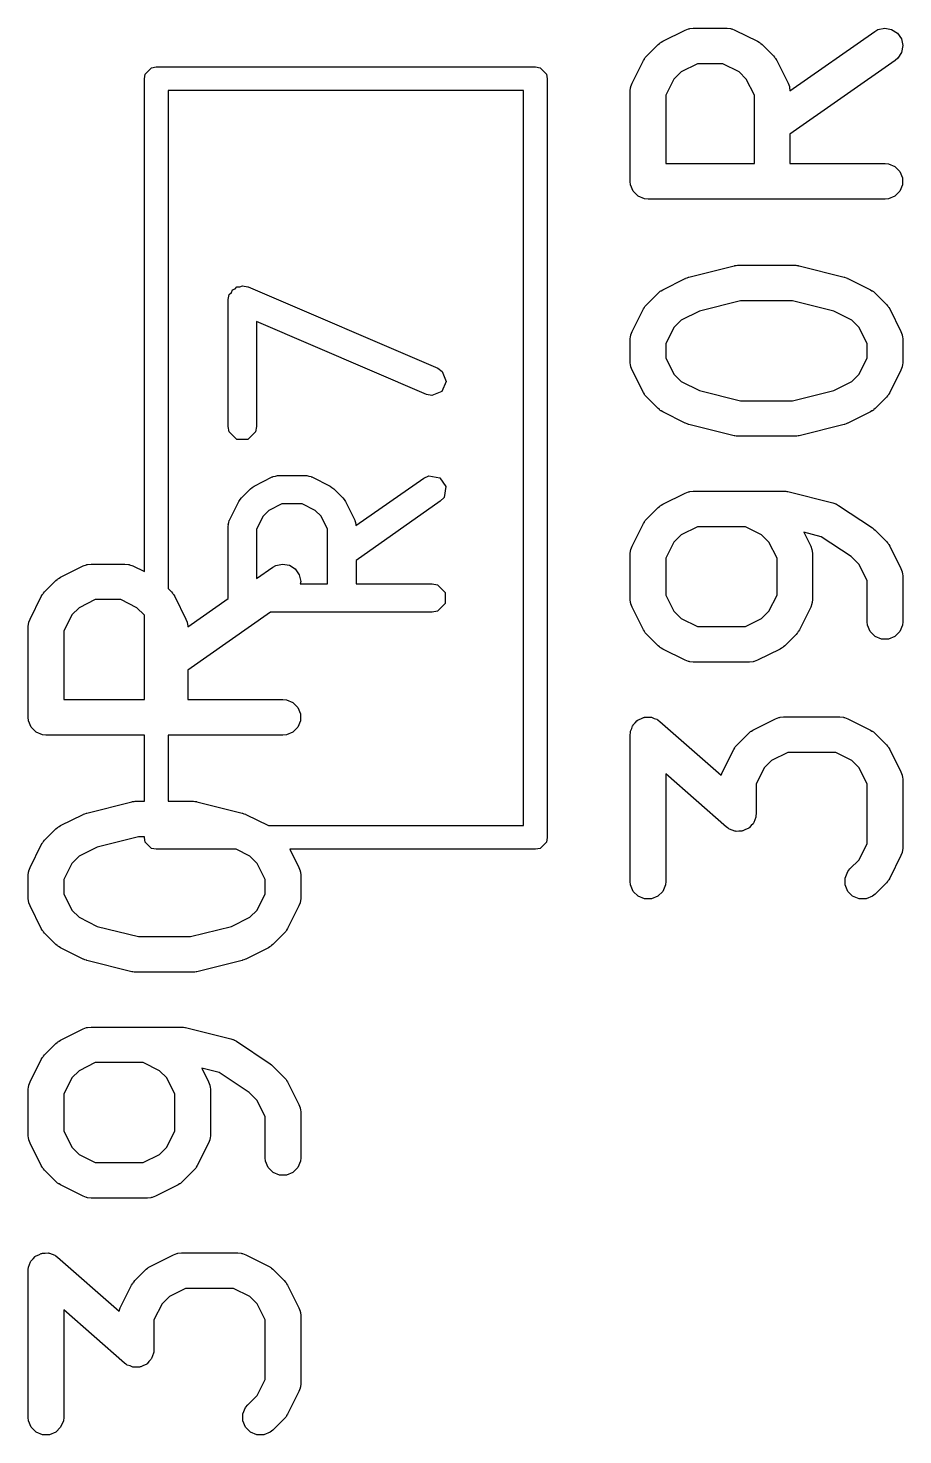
# Model space of a CAD drawing. Extents: x 4.54 to 6.67, y -4.68 to -3.32.
# Drawn here: x 5.3472 to 5.4925, y -3.7622 to -3.5286 of the extents above; entities that cross this region are included whole.
import ezdxf

# ---------------------------------------------------------------- set-up
doc = ezdxf.new("R2010")
doc.units = 0
doc.header["$MEASUREMENT"] = 0
doc.layers.add('BLACK', color=7, linetype='CONTINUOUS')

msp = doc.modelspace()

# ---------------------------------------------------------------- linework, layer by layer
at = {"layer": 'BLACK', "linetype": 'CONTINUOUS'}
for p, q in [((5.45262, -3.5308), (5.45637, -3.52893)), ((5.45637, -3.52893), (5.45691, -3.52872)), ((5.45691, -3.52872), (5.45701, -3.52872)), ((5.45701, -3.52872), (5.45711, -3.52867)), ((5.45711, -3.52867), (5.45769, -3.52862)), ((5.45769, -3.52862), (5.46331, -3.52862)), ((5.46331, -3.52862), (5.46389, -3.52867)), ((5.46389, -3.52867), (5.46399, -3.52872)), ((5.46399, -3.52872), (5.46409, -3.52872)), ((5.46409, -3.52872), (5.46463, -3.52893)), ((5.46463, -3.52893), (5.46838, -3.5308)), ((5.48787, -3.52915), (5.48837, -3.52887)), ((5.48837, -3.52887), (5.4895, -3.52862)), ((5.4895, -3.52862), (5.49063, -3.52882)), ((5.49063, -3.52882), (5.4916, -3.52944)), ((5.44998, -3.53323), (5.45185, -3.53136)), ((5.45185, -3.53136), (5.45208, -3.53117)), ((5.45208, -3.53117), (5.45213, -3.53111)), ((5.45213, -3.53111), (5.45222, -3.53106)), ((5.45222, -3.53106), (5.4523, -3.53099)), ((5.4523, -3.53099), (5.45237, -3.53096)), ((5.45237, -3.53096), (5.45262, -3.5308)), ((5.46838, -3.5308), (5.46863, -3.53096)), ((5.46863, -3.53096), (5.4687, -3.53099)), ((5.4687, -3.53099), (5.46878, -3.53106)), ((5.46878, -3.53106), (5.46887, -3.53111)), ((5.46887, -3.53111), (5.46892, -3.53117)), ((5.46892, -3.53117), (5.46915, -3.53136)), ((5.46915, -3.53136), (5.47103, -3.53323)), ((5.47376, -3.53903), (5.48787, -3.52915)), ((5.4916, -3.52944), (5.49226, -3.53038)), ((5.49226, -3.53038), (5.49251, -3.53151)), ((5.44958, -3.53375), (5.44961, -3.53368)), ((5.44961, -3.53368), (5.44968, -3.5336)), ((5.44968, -3.5336), (5.44973, -3.53351)), ((5.44973, -3.53351), (5.44979, -3.53346)), ((5.44979, -3.53346), (5.44998, -3.53323)), ((5.47103, -3.53323), (5.47121, -3.53346)), ((5.47121, -3.53346), (5.47127, -3.53351)), ((5.47127, -3.53351), (5.47133, -3.5336)), ((5.47133, -3.5336), (5.47139, -3.53368)), ((5.47139, -3.53368), (5.47142, -3.53375)), ((5.49169, -3.53361), (5.49125, -3.53399)), ((5.49231, -3.53264), (5.49169, -3.53361)), ((5.49251, -3.53151), (5.49231, -3.53264)), ((5.36669, -3.53625), (5.36775, -3.53519)), ((5.36775, -3.53519), (5.3685, -3.53504)), ((5.3685, -3.53504), (5.4315, -3.53504)), ((5.4315, -3.53504), (5.43225, -3.53519)), ((5.43225, -3.53519), (5.43331, -3.53625)), ((5.44755, -3.53775), (5.44942, -3.534)), ((5.44942, -3.534), (5.44958, -3.53375)), ((5.45569, -3.53587), (5.45449, -3.53707)), ((5.45839, -3.53452), (5.45569, -3.53587)), ((5.46262, -3.53452), (5.45839, -3.53452)), ((5.46531, -3.53587), (5.46262, -3.53452)), ((5.46651, -3.53707), (5.46531, -3.53587)), ((5.47142, -3.53375), (5.47158, -3.534)), ((5.47158, -3.534), (5.47345, -3.53775)), ((5.49125, -3.53399), (5.47376, -3.54623)), ((5.36654, -3.53701), (5.36669, -3.53625)), ((5.36654, -3.61886), (5.36654, -3.53701)), ((5.43331, -3.53625), (5.43346, -3.53701)), ((5.43346, -3.53701), (5.43346, -3.66299)), ((5.44729, -3.53849), (5.44733, -3.5384)), ((5.44733, -3.5384), (5.44734, -3.53829)), ((5.44734, -3.53829), (5.44755, -3.53775)), ((5.45449, -3.53707), (5.45314, -3.53977)), ((5.46786, -3.53977), (5.46651, -3.53707)), ((5.47345, -3.53775), (5.47366, -3.53829)), ((5.47366, -3.53829), (5.47367, -3.5384)), ((5.47367, -3.5384), (5.47371, -3.53849)), ((5.37047, -3.53898), (5.37047, -3.62166)), ((5.42953, -3.53898), (5.37047, -3.53898)), ((5.42953, -3.66102), (5.42953, -3.53898)), ((5.44724, -3.53907), (5.44729, -3.53849)), ((5.44724, -3.55407), (5.44724, -3.53907)), ((5.45314, -3.53977), (5.45314, -3.55112)), ((5.46786, -3.55112), (5.46786, -3.53977)), ((5.47371, -3.53849), (5.47376, -3.53903)), ((5.47376, -3.54623), (5.47376, -3.55112)), ((5.45314, -3.55112), (5.46786, -3.55112)), ((5.47376, -3.55112), (5.48956, -3.55112)), ((5.48956, -3.55112), (5.49014, -3.55117)), ((5.49014, -3.55117), (5.4912, -3.55161)), ((5.4912, -3.55161), (5.49201, -3.55243)), ((5.44729, -3.55464), (5.44724, -3.55407)), ((5.44773, -3.55571), (5.44729, -3.55464)), ((5.49201, -3.55243), (5.49246, -3.55349)), ((5.49246, -3.55464), (5.49201, -3.55571)), ((5.49246, -3.55349), (5.49246, -3.55464)), ((5.44855, -3.55652), (5.44773, -3.55571)), ((5.44961, -3.55696), (5.44855, -3.55652)), ((5.45019, -3.55702), (5.44961, -3.55696)), ((5.48956, -3.55702), (5.45019, -3.55702)), ((5.49014, -3.55696), (5.48956, -3.55702)), ((5.4912, -3.55652), (5.49014, -3.55696)), ((5.49201, -3.55571), (5.4912, -3.55652)), ((5.45697, -3.56995), (5.46447, -3.56808)), ((5.46447, -3.56808), (5.46457, -3.56806)), ((5.46457, -3.56806), (5.46461, -3.56805)), ((5.46461, -3.56805), (5.46483, -3.56802)), ((5.46483, -3.56802), (5.46504, -3.56799)), ((5.46504, -3.56799), (5.46509, -3.568)), ((5.46509, -3.568), (5.46519, -3.56799)), ((5.46519, -3.56799), (5.47456, -3.56799)), ((5.47456, -3.56799), (5.47466, -3.568)), ((5.47466, -3.568), (5.47471, -3.56799)), ((5.47471, -3.56799), (5.47492, -3.56802)), ((5.47492, -3.56802), (5.47514, -3.56805)), ((5.47514, -3.56805), (5.47518, -3.56806)), ((5.47518, -3.56806), (5.47528, -3.56808)), ((5.47528, -3.56808), (5.48278, -3.56995)), ((5.45262, -3.57205), (5.45637, -3.57017)), ((5.45637, -3.57017), (5.45641, -3.57016)), ((5.45641, -3.57016), (5.45643, -3.57015)), ((5.45643, -3.57015), (5.45667, -3.57006)), ((5.45667, -3.57006), (5.45691, -3.56997)), ((5.45691, -3.56997), (5.45693, -3.56997)), ((5.45693, -3.56997), (5.45697, -3.56995)), ((5.48278, -3.56995), (5.48282, -3.56997)), ((5.48282, -3.56997), (5.48284, -3.56997)), ((5.48284, -3.56997), (5.48308, -3.57006)), ((5.48308, -3.57006), (5.48332, -3.57015)), ((5.48332, -3.57015), (5.48334, -3.57016)), ((5.48334, -3.57016), (5.48338, -3.57017)), ((5.48338, -3.57017), (5.48713, -3.57205)), ((5.38048, -3.5737), (5.38065, -3.57285)), ((5.38065, -3.57285), (5.38099, -3.57251)), ((5.38099, -3.57251), (5.38118, -3.57206)), ((5.38118, -3.57206), (5.3816, -3.57189)), ((5.3816, -3.57189), (5.38192, -3.57157)), ((5.38192, -3.57157), (5.38241, -3.57157)), ((5.38241, -3.57157), (5.38286, -3.57139)), ((5.38286, -3.57139), (5.38371, -3.57157)), ((5.38371, -3.57157), (5.38373, -3.57157)), ((5.38373, -3.57157), (5.38374, -3.57158)), ((5.38374, -3.57158), (5.38376, -3.57158)), ((5.38376, -3.57158), (5.41526, -3.58508)), ((5.44998, -3.57448), (5.45185, -3.5726)), ((5.45185, -3.5726), (5.45208, -3.57242)), ((5.45208, -3.57242), (5.45213, -3.57236)), ((5.45213, -3.57236), (5.45222, -3.5723)), ((5.45222, -3.5723), (5.4523, -3.57224)), ((5.4523, -3.57224), (5.45237, -3.57221)), ((5.45237, -3.57221), (5.45262, -3.57205)), ((5.48713, -3.57205), (5.48738, -3.57221)), ((5.48738, -3.57221), (5.48745, -3.57224)), ((5.48745, -3.57224), (5.48753, -3.5723)), ((5.48753, -3.5723), (5.48762, -3.57236)), ((5.48762, -3.57236), (5.48767, -3.57242)), ((5.48767, -3.57242), (5.4879, -3.5726)), ((5.4879, -3.5726), (5.48977, -3.57448)), ((5.38047, -3.57372), (5.38048, -3.5737)), ((5.38047, -3.57373), (5.38047, -3.57372)), ((5.38047, -3.57375), (5.38047, -3.57373)), ((5.38047, -3.59475), (5.38047, -3.57375)), ((5.44755, -3.57899), (5.44942, -3.57524)), ((5.44942, -3.57524), (5.44958, -3.575)), ((5.44958, -3.575), (5.44961, -3.57492)), ((5.44961, -3.57492), (5.44968, -3.57484)), ((5.44968, -3.57484), (5.44973, -3.57476)), ((5.44973, -3.57476), (5.44979, -3.5747)), ((5.44979, -3.5747), (5.44998, -3.57448)), ((5.45872, -3.5756), (5.45569, -3.57712)), ((5.46555, -3.57389), (5.45872, -3.5756)), ((5.4742, -3.57389), (5.46555, -3.57389)), ((5.48103, -3.5756), (5.4742, -3.57389)), ((5.48406, -3.57712), (5.48103, -3.5756)), ((5.48977, -3.57448), (5.48996, -3.5747)), ((5.48996, -3.5747), (5.49002, -3.57476)), ((5.49002, -3.57476), (5.49007, -3.57484)), ((5.49007, -3.57484), (5.49014, -3.57492)), ((5.49014, -3.57492), (5.49017, -3.575)), ((5.49017, -3.575), (5.49033, -3.57524)), ((5.49033, -3.57524), (5.4922, -3.57899)), ((5.41339, -3.58942), (5.38519, -3.57734)), ((5.38519, -3.57734), (5.38519, -3.59475)), ((5.45569, -3.57712), (5.45449, -3.57831)), ((5.48526, -3.57831), (5.48406, -3.57712)), ((5.44724, -3.58031), (5.44729, -3.57974)), ((5.44724, -3.58406), (5.44724, -3.58031)), ((5.44729, -3.57974), (5.44733, -3.57964)), ((5.44733, -3.57964), (5.44734, -3.57954)), ((5.44734, -3.57954), (5.44755, -3.57899)), ((5.45449, -3.57831), (5.45314, -3.58101)), ((5.48661, -3.58101), (5.48526, -3.57831)), ((5.4922, -3.57899), (5.49241, -3.57954)), ((5.49241, -3.57954), (5.49242, -3.57964)), ((5.49242, -3.57964), (5.49246, -3.57974)), ((5.49246, -3.57974), (5.49251, -3.58031)), ((5.49251, -3.58031), (5.49251, -3.58406)), ((5.45314, -3.58101), (5.45314, -3.58337)), ((5.48661, -3.58337), (5.48661, -3.58101)), ((5.41526, -3.58508), (5.41602, -3.5856)), ((5.44729, -3.58464), (5.44724, -3.58406)), ((5.44733, -3.58474), (5.44729, -3.58464)), ((5.44734, -3.58484), (5.44733, -3.58474)), ((5.44755, -3.58538), (5.44734, -3.58484)), ((5.45314, -3.58337), (5.45449, -3.58606)), ((5.48526, -3.58606), (5.48661, -3.58337)), ((5.49241, -3.58484), (5.4922, -3.58538)), ((5.49242, -3.58474), (5.49241, -3.58484)), ((5.49246, -3.58464), (5.49242, -3.58474)), ((5.49251, -3.58406), (5.49246, -3.58464)), ((5.41669, -3.58728), (5.41597, -3.58894)), ((5.41602, -3.5856), (5.41669, -3.58728)), ((5.44942, -3.58913), (5.44755, -3.58538)), ((5.45449, -3.58606), (5.45569, -3.58726)), ((5.45569, -3.58726), (5.45872, -3.58878)), ((5.48103, -3.58878), (5.48406, -3.58726)), ((5.48406, -3.58726), (5.48526, -3.58606)), ((5.4922, -3.58538), (5.49033, -3.58913)), ((5.4143, -3.58961), (5.41339, -3.58942)), ((5.41597, -3.58894), (5.4143, -3.58961)), ((5.44958, -3.58938), (5.44942, -3.58913)), ((5.44961, -3.58945), (5.44958, -3.58938)), ((5.44968, -3.58954), (5.44961, -3.58945)), ((5.44973, -3.58962), (5.44968, -3.58954)), ((5.44979, -3.58968), (5.44973, -3.58962)), ((5.44998, -3.5899), (5.44979, -3.58968)), ((5.45872, -3.58878), (5.46555, -3.59049)), ((5.4742, -3.59049), (5.48103, -3.58878)), ((5.48996, -3.58968), (5.48977, -3.5899)), ((5.49002, -3.58962), (5.48996, -3.58968)), ((5.49007, -3.58954), (5.49002, -3.58962)), ((5.49014, -3.58945), (5.49007, -3.58954)), ((5.49017, -3.58938), (5.49014, -3.58945)), ((5.49033, -3.58913), (5.49017, -3.58938)), ((5.45185, -3.59178), (5.44998, -3.5899)), ((5.45208, -3.59196), (5.45185, -3.59178)), ((5.45213, -3.59202), (5.45208, -3.59196)), ((5.45222, -3.59208), (5.45213, -3.59202)), ((5.4523, -3.59214), (5.45222, -3.59208)), ((5.46555, -3.59049), (5.4742, -3.59049)), ((5.48753, -3.59208), (5.48745, -3.59214)), ((5.48762, -3.59202), (5.48753, -3.59208)), ((5.48767, -3.59196), (5.48762, -3.59202)), ((5.4879, -3.59178), (5.48767, -3.59196)), ((5.48977, -3.5899), (5.4879, -3.59178)), ((5.45237, -3.59217), (5.4523, -3.59214)), ((5.45262, -3.59233), (5.45237, -3.59217)), ((5.45637, -3.5942), (5.45262, -3.59233)), ((5.45641, -3.59422), (5.45637, -3.5942)), ((5.45643, -3.59423), (5.45641, -3.59422)), ((5.45667, -3.59432), (5.45643, -3.59423)), ((5.45691, -3.59441), (5.45667, -3.59432)), ((5.45693, -3.59441), (5.45691, -3.59441)), ((5.45697, -3.59443), (5.45693, -3.59441)), ((5.46447, -3.5963), (5.45697, -3.59443)), ((5.48278, -3.59443), (5.47528, -3.5963)), ((5.48282, -3.59441), (5.48278, -3.59443)), ((5.48284, -3.59441), (5.48282, -3.59441)), ((5.48308, -3.59432), (5.48284, -3.59441)), ((5.48332, -3.59423), (5.48308, -3.59432)), ((5.48334, -3.59422), (5.48332, -3.59423)), ((5.48338, -3.5942), (5.48334, -3.59422)), ((5.48713, -3.59233), (5.48338, -3.5942)), ((5.48738, -3.59217), (5.48713, -3.59233)), ((5.48745, -3.59214), (5.48738, -3.59217)), ((5.38065, -3.59565), (5.38047, -3.59475)), ((5.38192, -3.59693), (5.38065, -3.59565)), ((5.38501, -3.59565), (5.38373, -3.59693)), ((5.38519, -3.59475), (5.38501, -3.59565)), ((5.46457, -3.59632), (5.46447, -3.5963)), ((5.46461, -3.59633), (5.46457, -3.59632)), ((5.46483, -3.59636), (5.46461, -3.59633)), ((5.46504, -3.59639), (5.46483, -3.59636)), ((5.46509, -3.59638), (5.46504, -3.59639)), ((5.46519, -3.59639), (5.46509, -3.59638)), ((5.47456, -3.59639), (5.46519, -3.59639)), ((5.47466, -3.59638), (5.47456, -3.59639)), ((5.47471, -3.59639), (5.47466, -3.59638)), ((5.47492, -3.59636), (5.47471, -3.59639)), ((5.47514, -3.59633), (5.47492, -3.59636)), ((5.47518, -3.59632), (5.47514, -3.59633)), ((5.47528, -3.5963), (5.47518, -3.59632)), ((5.38373, -3.59693), (5.38192, -3.59693)), ((5.38477, -3.60464), (5.38777, -3.60314)), ((5.38777, -3.60314), (5.38789, -3.60311)), ((5.38789, -3.60311), (5.38792, -3.60307)), ((5.38792, -3.60307), (5.3883, -3.60299)), ((5.3883, -3.60299), (5.38866, -3.60289)), ((5.38866, -3.60289), (5.38871, -3.60291)), ((5.38871, -3.60291), (5.38883, -3.60289)), ((5.38883, -3.60289), (5.39333, -3.60289)), ((5.39333, -3.60289), (5.39344, -3.60291)), ((5.39344, -3.60291), (5.3935, -3.60289)), ((5.3935, -3.60289), (5.39386, -3.60299)), ((5.39386, -3.60299), (5.39423, -3.60307)), ((5.39423, -3.60307), (5.39427, -3.60311)), ((5.39427, -3.60311), (5.39438, -3.60314)), ((5.39438, -3.60314), (5.39738, -3.60464)), ((5.40168, -3.61122), (5.41297, -3.60331)), ((5.41297, -3.60331), (5.41381, -3.60294)), ((5.41381, -3.60294), (5.41559, -3.60326)), ((5.41559, -3.60326), (5.41663, -3.60474)), ((5.38266, -3.60658), (5.38416, -3.60508)), ((5.38416, -3.60508), (5.38447, -3.60487)), ((5.38447, -3.60487), (5.38477, -3.60464)), ((5.39738, -3.60464), (5.39768, -3.60487)), ((5.39768, -3.60487), (5.398, -3.60508)), ((5.398, -3.60508), (5.3995, -3.60658)), ((5.41663, -3.60474), (5.41632, -3.60652)), ((5.45262, -3.60767), (5.45637, -3.6058)), ((5.45637, -3.6058), (5.45691, -3.60559)), ((5.45691, -3.60559), (5.45701, -3.60558)), ((5.45701, -3.60558), (5.45711, -3.60554)), ((5.45711, -3.60554), (5.45769, -3.60548)), ((5.45769, -3.60548), (5.47269, -3.60548)), ((5.47269, -3.60548), (5.47279, -3.60549)), ((5.47279, -3.60549), (5.47283, -3.60549)), ((5.47283, -3.60549), (5.47305, -3.60552)), ((5.47305, -3.60552), (5.47326, -3.60554)), ((5.47326, -3.60554), (5.4733, -3.60556)), ((5.4733, -3.60556), (5.4734, -3.60557)), ((5.4734, -3.60557), (5.4809, -3.60745)), ((5.38072, -3.61019), (5.38222, -3.60719)), ((5.38222, -3.60719), (5.38245, -3.60689)), ((5.38245, -3.60689), (5.38266, -3.60658)), ((5.38939, -3.60761), (5.38723, -3.60869)), ((5.39277, -3.60761), (5.38939, -3.60761)), ((5.39493, -3.60869), (5.39277, -3.60761)), ((5.3995, -3.60658), (5.39971, -3.60689)), ((5.39971, -3.60689), (5.39994, -3.60719)), ((5.39994, -3.60719), (5.40144, -3.61019)), ((5.41568, -3.60718), (5.40169, -3.61698)), ((5.41632, -3.60652), (5.41568, -3.60718)), ((5.44998, -3.6101), (5.45185, -3.60822)), ((5.45185, -3.60822), (5.45208, -3.60804)), ((5.45208, -3.60804), (5.45213, -3.60798)), ((5.45213, -3.60798), (5.45222, -3.60792)), ((5.45222, -3.60792), (5.4523, -3.60786)), ((5.4523, -3.60786), (5.45237, -3.60783)), ((5.45237, -3.60783), (5.45262, -3.60767)), ((5.4809, -3.60745), (5.48124, -3.60757)), ((5.48124, -3.60757), (5.48131, -3.60758)), ((5.48131, -3.60758), (5.48138, -3.60762)), ((5.48138, -3.60762), (5.48145, -3.60764)), ((5.48145, -3.60764), (5.48151, -3.60768)), ((5.48151, -3.60768), (5.48182, -3.60785)), ((5.48182, -3.60785), (5.48745, -3.6116)), ((5.38047, -3.61108), (5.38057, -3.61072)), ((5.38057, -3.61072), (5.38065, -3.61034)), ((5.38065, -3.61034), (5.38068, -3.61031)), ((5.38068, -3.61031), (5.38072, -3.61019)), ((5.38627, -3.60965), (5.38519, -3.61181)), ((5.38723, -3.60869), (5.38627, -3.60965)), ((5.39589, -3.60965), (5.39493, -3.60869)), ((5.39696, -3.61181), (5.39589, -3.60965)), ((5.40144, -3.61019), (5.40147, -3.61031)), ((5.40147, -3.61031), (5.40151, -3.61034)), ((5.40151, -3.61034), (5.40158, -3.61072)), ((5.40158, -3.61072), (5.40168, -3.61108)), ((5.44942, -3.61087), (5.44958, -3.61062)), ((5.44958, -3.61062), (5.44961, -3.61055)), ((5.44961, -3.61055), (5.44968, -3.61046)), ((5.44968, -3.61046), (5.44973, -3.61038)), ((5.44973, -3.61038), (5.44979, -3.61032)), ((5.44979, -3.61032), (5.44998, -3.6101)), ((5.38049, -3.61113), (5.38047, -3.61108)), ((5.38047, -3.61125), (5.38049, -3.61113)), ((5.38047, -3.62325), (5.38047, -3.61125)), ((5.38519, -3.61181), (5.38519, -3.62)), ((5.39696, -3.62088), (5.39696, -3.61181)), ((5.40168, -3.61108), (5.40167, -3.61113)), ((5.40167, -3.61113), (5.40168, -3.61122)), ((5.44755, -3.61461), (5.44942, -3.61087)), ((5.45569, -3.61274), (5.45449, -3.61394)), ((5.45839, -3.61139), (5.45569, -3.61274)), ((5.46637, -3.61139), (5.45839, -3.61139)), ((5.46906, -3.61274), (5.46637, -3.61139)), ((5.47026, -3.61394), (5.46906, -3.61274)), ((5.47897, -3.61305), (5.47606, -3.61232)), ((5.47606, -3.61232), (5.4772, -3.61461)), ((5.48393, -3.61636), (5.47897, -3.61305)), ((5.48745, -3.6116), (5.48745, -3.61161)), ((5.48745, -3.61161), (5.48745, -3.61161)), ((5.48745, -3.61161), (5.48767, -3.61179)), ((5.48767, -3.61179), (5.4879, -3.61197)), ((5.4879, -3.61197), (5.4879, -3.61197)), ((5.4879, -3.61197), (5.4879, -3.61197)), ((5.4879, -3.61197), (5.48977, -3.61385)), ((5.44724, -3.61594), (5.44729, -3.61536)), ((5.44729, -3.61536), (5.44733, -3.61526)), ((5.44733, -3.61526), (5.44734, -3.61516)), ((5.44734, -3.61516), (5.44755, -3.61461)), ((5.45449, -3.61394), (5.45314, -3.61663)), ((5.47161, -3.61663), (5.47026, -3.61394)), ((5.4772, -3.61461), (5.47741, -3.61516)), ((5.47741, -3.61516), (5.47742, -3.61526)), ((5.47742, -3.61526), (5.47746, -3.61536)), ((5.47746, -3.61536), (5.47751, -3.61594)), ((5.48977, -3.61385), (5.48996, -3.61407)), ((5.48996, -3.61407), (5.49002, -3.61413)), ((5.49002, -3.61413), (5.49007, -3.61421)), ((5.49007, -3.61421), (5.49014, -3.61429)), ((5.49014, -3.61429), (5.49017, -3.61437)), ((5.49017, -3.61437), (5.49033, -3.61461)), ((5.49033, -3.61461), (5.4922, -3.61836)), ((5.35637, -3.61791), (5.35691, -3.6177)), ((5.35691, -3.6177), (5.35701, -3.61769)), ((5.35701, -3.61769), (5.35711, -3.61765)), ((5.35711, -3.61765), (5.35769, -3.61759)), ((5.35769, -3.61759), (5.36331, -3.61759)), ((5.36331, -3.61759), (5.36389, -3.61765)), ((5.36389, -3.61765), (5.36399, -3.61769)), ((5.36399, -3.61769), (5.36409, -3.6177)), ((5.36409, -3.6177), (5.36463, -3.61791)), ((5.38837, -3.61784), (5.3895, -3.6176)), ((5.3895, -3.6176), (5.39063, -3.6178)), ((5.39063, -3.6178), (5.3916, -3.61841)), ((5.40169, -3.61698), (5.40169, -3.62088)), ((5.44724, -3.62343), (5.44724, -3.61594)), ((5.45314, -3.61663), (5.45314, -3.62274)), ((5.47161, -3.62274), (5.47161, -3.61663)), ((5.47751, -3.61594), (5.47751, -3.62343)), ((5.48526, -3.61768), (5.48393, -3.61636)), ((5.48661, -3.62038), (5.48526, -3.61768)), ((5.35208, -3.62015), (5.35213, -3.62009)), ((5.35213, -3.62009), (5.35222, -3.62003)), ((5.35222, -3.62003), (5.3523, -3.61997)), ((5.3523, -3.61997), (5.35237, -3.61994)), ((5.35237, -3.61994), (5.35262, -3.61978)), ((5.35262, -3.61978), (5.35637, -3.61791)), ((5.36463, -3.61791), (5.36654, -3.61886)), ((5.38519, -3.62), (5.38787, -3.61813)), ((5.38787, -3.61813), (5.38837, -3.61784)), ((5.3916, -3.61841), (5.39226, -3.61936)), ((5.39226, -3.61936), (5.39251, -3.62048)), ((5.4922, -3.61836), (5.49241, -3.61891)), ((5.49241, -3.61891), (5.49242, -3.61901)), ((5.49242, -3.61901), (5.49246, -3.61911)), ((5.49246, -3.61911), (5.49251, -3.61969)), ((5.49251, -3.61969), (5.49251, -3.62718)), ((5.34973, -3.62249), (5.34979, -3.62244)), ((5.34979, -3.62244), (5.34998, -3.62221)), ((5.34998, -3.62221), (5.35185, -3.62033)), ((5.35185, -3.62033), (5.35208, -3.62015)), ((5.37047, -3.62166), (5.37103, -3.62221)), ((5.37103, -3.62221), (5.37121, -3.62244)), ((5.37121, -3.62244), (5.37127, -3.62249)), ((5.39251, -3.62048), (5.39244, -3.62088)), ((5.39244, -3.62088), (5.39696, -3.62088)), ((5.40169, -3.62088), (5.41432, -3.62088)), ((5.41432, -3.62088), (5.41523, -3.62106)), ((5.41523, -3.62106), (5.41651, -3.62234)), ((5.41651, -3.62234), (5.41651, -3.62415)), ((5.48661, -3.62718), (5.48661, -3.62038)), ((5.34755, -3.62673), (5.34942, -3.62298)), ((5.34942, -3.62298), (5.34958, -3.62273)), ((5.34958, -3.62273), (5.34961, -3.62266)), ((5.34961, -3.62266), (5.34968, -3.62258)), ((5.34968, -3.62258), (5.34973, -3.62249)), ((5.35839, -3.6235), (5.35569, -3.62485)), ((5.36262, -3.6235), (5.35839, -3.6235)), ((5.36531, -3.62485), (5.36262, -3.6235)), ((5.37127, -3.62249), (5.37133, -3.62258)), ((5.37133, -3.62258), (5.37139, -3.62266)), ((5.37139, -3.62266), (5.37142, -3.62273)), ((5.37142, -3.62273), (5.37158, -3.62298)), ((5.37158, -3.62298), (5.37345, -3.62673)), ((5.37376, -3.628), (5.38048, -3.6233)), ((5.38048, -3.6233), (5.38047, -3.62325)), ((5.41651, -3.62415), (5.41523, -3.62543)), ((5.44729, -3.62401), (5.44724, -3.62343)), ((5.44733, -3.62411), (5.44729, -3.62401)), ((5.44734, -3.62421), (5.44733, -3.62411)), ((5.44755, -3.62476), (5.44734, -3.62421)), ((5.44942, -3.6285), (5.44755, -3.62476)), ((5.45314, -3.62274), (5.45449, -3.62543)), ((5.47026, -3.62543), (5.47161, -3.62274)), ((5.4772, -3.62476), (5.47533, -3.6285)), ((5.47741, -3.62421), (5.4772, -3.62476)), ((5.47742, -3.62411), (5.47741, -3.62421)), ((5.47746, -3.62401), (5.47742, -3.62411)), ((5.47751, -3.62343), (5.47746, -3.62401)), ((5.34734, -3.62727), (5.34755, -3.62673)), ((5.35449, -3.62605), (5.35314, -3.62874)), ((5.35569, -3.62485), (5.35449, -3.62605)), ((5.36651, -3.62605), (5.36531, -3.62485)), ((5.36654, -3.6261), (5.36651, -3.62605)), ((5.36654, -3.64009), (5.36654, -3.6261)), ((5.37345, -3.62673), (5.37366, -3.62727)), ((5.38748, -3.62561), (5.37376, -3.63521)), ((5.41432, -3.62561), (5.38748, -3.62561)), ((5.41523, -3.62543), (5.41432, -3.62561)), ((5.45449, -3.62543), (5.45569, -3.62663)), ((5.45569, -3.62663), (5.45839, -3.62798)), ((5.46637, -3.62798), (5.46906, -3.62663)), ((5.46906, -3.62663), (5.47026, -3.62543)), ((5.34724, -3.62805), (5.34729, -3.62747)), ((5.34724, -3.64304), (5.34724, -3.62805)), ((5.34729, -3.62747), (5.34733, -3.62737)), ((5.34733, -3.62737), (5.34734, -3.62727)), ((5.35314, -3.62874), (5.35314, -3.64009)), ((5.37366, -3.62727), (5.37367, -3.62737)), ((5.37367, -3.62737), (5.37371, -3.62747)), ((5.37371, -3.62747), (5.37376, -3.628)), ((5.44958, -3.62875), (5.44942, -3.6285)), ((5.44961, -3.62882), (5.44958, -3.62875)), ((5.44968, -3.62891), (5.44961, -3.62882)), ((5.44973, -3.62899), (5.44968, -3.62891)), ((5.44979, -3.62905), (5.44973, -3.62899)), ((5.44998, -3.62927), (5.44979, -3.62905)), ((5.45185, -3.63115), (5.44998, -3.62927)), ((5.45839, -3.62798), (5.46637, -3.62798)), ((5.47477, -3.62927), (5.4729, -3.63115)), ((5.47496, -3.62905), (5.47477, -3.62927)), ((5.47502, -3.62899), (5.47496, -3.62905)), ((5.47508, -3.62891), (5.47502, -3.62899)), ((5.47514, -3.62882), (5.47508, -3.62891)), ((5.47517, -3.62875), (5.47514, -3.62882)), ((5.47533, -3.6285), (5.47517, -3.62875)), ((5.48666, -3.62776), (5.48661, -3.62718)), ((5.4871, -3.62882), (5.48666, -3.62776)), ((5.48792, -3.62964), (5.4871, -3.62882)), ((5.49201, -3.62882), (5.4912, -3.62964)), ((5.49246, -3.62776), (5.49201, -3.62882)), ((5.49251, -3.62718), (5.49246, -3.62776)), ((5.45208, -3.63133), (5.45185, -3.63115)), ((5.45213, -3.63139), (5.45208, -3.63133)), ((5.45222, -3.63145), (5.45213, -3.63139)), ((5.4523, -3.63151), (5.45222, -3.63145)), ((5.45237, -3.63154), (5.4523, -3.63151)), ((5.45262, -3.6317), (5.45237, -3.63154)), ((5.45637, -3.63357), (5.45262, -3.6317)), ((5.47213, -3.6317), (5.46838, -3.63357)), ((5.47238, -3.63154), (5.47213, -3.6317)), ((5.47245, -3.63151), (5.47238, -3.63154)), ((5.47253, -3.63145), (5.47245, -3.63151)), ((5.47262, -3.63139), (5.47253, -3.63145)), ((5.47267, -3.63133), (5.47262, -3.63139)), ((5.4729, -3.63115), (5.47267, -3.63133)), ((5.48898, -3.63008), (5.48792, -3.62964)), ((5.49014, -3.63008), (5.48898, -3.63008)), ((5.4912, -3.62964), (5.49014, -3.63008)), ((5.45691, -3.63378), (5.45637, -3.63357)), ((5.45701, -3.63379), (5.45691, -3.63378)), ((5.45711, -3.63383), (5.45701, -3.63379)), ((5.45769, -3.63389), (5.45711, -3.63383)), ((5.46706, -3.63389), (5.45769, -3.63389)), ((5.46764, -3.63383), (5.46706, -3.63389)), ((5.46774, -3.63379), (5.46764, -3.63383)), ((5.46784, -3.63378), (5.46774, -3.63379)), ((5.46838, -3.63357), (5.46784, -3.63378)), ((5.37376, -3.63521), (5.37376, -3.64009)), ((5.35314, -3.64009), (5.36654, -3.64009)), ((5.37376, -3.64009), (5.38956, -3.64009)), ((5.38956, -3.64009), (5.39014, -3.64015)), ((5.39014, -3.64015), (5.3912, -3.64059)), ((5.3912, -3.64059), (5.39201, -3.6414)), ((5.34729, -3.64362), (5.34724, -3.64304)), ((5.39201, -3.6414), (5.39246, -3.64247)), ((5.39246, -3.64247), (5.39246, -3.64362)), ((5.44848, -3.64355), (5.44855, -3.64348)), ((5.44855, -3.64348), (5.44899, -3.64329)), ((5.44899, -3.64329), (5.44942, -3.64308)), ((5.44942, -3.64308), (5.44952, -3.64307)), ((5.44952, -3.64307), (5.44961, -3.64304)), ((5.44961, -3.64304), (5.45009, -3.64304)), ((5.45009, -3.64304), (5.45057, -3.643)), ((5.45057, -3.643), (5.45067, -3.64304)), ((5.45067, -3.64304), (5.45077, -3.64304)), ((5.45077, -3.64304), (5.45121, -3.64322)), ((5.45121, -3.64322), (5.45166, -3.64337)), ((5.45166, -3.64337), (5.45178, -3.64345)), ((5.45178, -3.64345), (5.45183, -3.64348)), ((5.45183, -3.64348), (5.45189, -3.64353)), ((5.46762, -3.64517), (5.47137, -3.64329)), ((5.47137, -3.64329), (5.47191, -3.64308)), ((5.47191, -3.64308), (5.47201, -3.64308)), ((5.47201, -3.64308), (5.47211, -3.64304)), ((5.47211, -3.64304), (5.47269, -3.64298)), ((5.47269, -3.64298), (5.48206, -3.64298)), ((5.48206, -3.64298), (5.48264, -3.64304)), ((5.48264, -3.64304), (5.48273, -3.64308)), ((5.48273, -3.64308), (5.48284, -3.64308)), ((5.48284, -3.64308), (5.48338, -3.64329)), ((5.48338, -3.64329), (5.48713, -3.64517)), ((5.34773, -3.64469), (5.34729, -3.64362)), ((5.34855, -3.6455), (5.34773, -3.64469)), ((5.34961, -3.64594), (5.34855, -3.6455)), ((5.3912, -3.6455), (5.39014, -3.64594)), ((5.39201, -3.64469), (5.3912, -3.6455)), ((5.39246, -3.64362), (5.39201, -3.64469)), ((5.44724, -3.64593), (5.44727, -3.64563)), ((5.44726, -3.64555), (5.44728, -3.6455)), ((5.44727, -3.64563), (5.44726, -3.64555)), ((5.44728, -3.6455), (5.44729, -3.64536)), ((5.44729, -3.64536), (5.44748, -3.64491)), ((5.44748, -3.64491), (5.44763, -3.64446)), ((5.44763, -3.64446), (5.4477, -3.64438)), ((5.4477, -3.64438), (5.44773, -3.64429)), ((5.44773, -3.64429), (5.44807, -3.64395)), ((5.44807, -3.64395), (5.44839, -3.64359)), ((5.44839, -3.64359), (5.44848, -3.64355)), ((5.45189, -3.64353), (5.45213, -3.64371)), ((5.45213, -3.64371), (5.46234, -3.65264)), ((5.46497, -3.64759), (5.46685, -3.64572)), ((5.46685, -3.64572), (5.46708, -3.64553)), ((5.46708, -3.64553), (5.46713, -3.64547)), ((5.46713, -3.64547), (5.46722, -3.64542)), ((5.46722, -3.64542), (5.4673, -3.64535)), ((5.4673, -3.64535), (5.46737, -3.64532)), ((5.46737, -3.64532), (5.46762, -3.64517)), ((5.48713, -3.64517), (5.48738, -3.64532)), ((5.48738, -3.64532), (5.48745, -3.64535)), ((5.48745, -3.64535), (5.48753, -3.64542)), ((5.48753, -3.64542), (5.48762, -3.64547)), ((5.48762, -3.64547), (5.48767, -3.64553)), ((5.48767, -3.64553), (5.4879, -3.64572)), ((5.4879, -3.64572), (5.48977, -3.64759)), ((5.35019, -3.646), (5.34961, -3.64594)), ((5.36654, -3.646), (5.35019, -3.646)), ((5.36654, -3.65696), (5.36654, -3.646)), ((5.38956, -3.646), (5.37047, -3.646)), ((5.37047, -3.646), (5.37047, -3.65696)), ((5.39014, -3.64594), (5.38956, -3.646)), ((5.44724, -3.6703), (5.44724, -3.64593)), ((5.46442, -3.64836), (5.46458, -3.64811)), ((5.46458, -3.64811), (5.46461, -3.64804)), ((5.46461, -3.64804), (5.46467, -3.64796)), ((5.46467, -3.64796), (5.46473, -3.64787)), ((5.46473, -3.64787), (5.46479, -3.64782)), ((5.46479, -3.64782), (5.46497, -3.64759)), ((5.48977, -3.64759), (5.48996, -3.64782)), ((5.48996, -3.64782), (5.49002, -3.64787)), ((5.49002, -3.64787), (5.49007, -3.64796)), ((5.49007, -3.64796), (5.49014, -3.64804)), ((5.49014, -3.64804), (5.49017, -3.64811)), ((5.49017, -3.64811), (5.49033, -3.64836)), ((5.46255, -3.65211), (5.46442, -3.64836)), ((5.47069, -3.65023), (5.46949, -3.65143)), ((5.47338, -3.64888), (5.47069, -3.65023)), ((5.48136, -3.64888), (5.47338, -3.64888)), ((5.48406, -3.65023), (5.48136, -3.64888)), ((5.48526, -3.65143), (5.48406, -3.65023)), ((5.49033, -3.64836), (5.4922, -3.65211)), ((5.46324, -3.66128), (5.45314, -3.65244)), ((5.45314, -3.65244), (5.45314, -3.6703)), ((5.46234, -3.65264), (5.46255, -3.65211)), ((5.46949, -3.65143), (5.46814, -3.65413)), ((5.48661, -3.65413), (5.48526, -3.65143)), ((5.4922, -3.65211), (5.49241, -3.65265)), ((5.49241, -3.65265), (5.49242, -3.65276)), ((5.49242, -3.65276), (5.49246, -3.65285)), ((5.46814, -3.65413), (5.46814, -3.65906)), ((5.48661, -3.66398), (5.48661, -3.65413)), ((5.49246, -3.65285), (5.49251, -3.65343)), ((5.49251, -3.65343), (5.49251, -3.66468)), ((5.35697, -3.65893), (5.36447, -3.65705)), ((5.36447, -3.65705), (5.36457, -3.65704)), ((5.36457, -3.65704), (5.36461, -3.65702)), ((5.36461, -3.65702), (5.36483, -3.657)), ((5.36483, -3.657), (5.36504, -3.65697)), ((5.36504, -3.65697), (5.36509, -3.65697)), ((5.36509, -3.65697), (5.36519, -3.65696)), ((5.36519, -3.65696), (5.36654, -3.65696)), ((5.37047, -3.65696), (5.37456, -3.65696)), ((5.37456, -3.65696), (5.37466, -3.65697)), ((5.37466, -3.65697), (5.37471, -3.65697)), ((5.37471, -3.65697), (5.37492, -3.657)), ((5.37492, -3.657), (5.37514, -3.65702)), ((5.37514, -3.65702), (5.37518, -3.65704)), ((5.37518, -3.65704), (5.37528, -3.65705)), ((5.37528, -3.65705), (5.38278, -3.65893)), ((5.35262, -3.66103), (5.35637, -3.65915)), ((5.35637, -3.65915), (5.35641, -3.65914)), ((5.35641, -3.65914), (5.35643, -3.65912)), ((5.35643, -3.65912), (5.35667, -3.65904)), ((5.35667, -3.65904), (5.35691, -3.65894)), ((5.35691, -3.65894), (5.35693, -3.65894)), ((5.35693, -3.65894), (5.35697, -3.65893)), ((5.38278, -3.65893), (5.38282, -3.65894)), ((5.38282, -3.65894), (5.38284, -3.65894)), ((5.38284, -3.65894), (5.38308, -3.65904)), ((5.38308, -3.65904), (5.38332, -3.65912)), ((5.38332, -3.65912), (5.38334, -3.65914)), ((5.38334, -3.65914), (5.38338, -3.65915)), ((5.38338, -3.65915), (5.38713, -3.66102)), ((5.46808, -3.65963), (5.4679, -3.66007)), ((5.4681, -3.65949), (5.46808, -3.65963)), ((5.46812, -3.65944), (5.4681, -3.65949)), ((5.46814, -3.65906), (5.46811, -3.65936)), ((5.46811, -3.65936), (5.46812, -3.65944)), ((5.34998, -3.66345), (5.35185, -3.66158)), ((5.35185, -3.66158), (5.35208, -3.66139)), ((5.35208, -3.66139), (5.35213, -3.66133)), ((5.35213, -3.66133), (5.35222, -3.66128)), ((5.35222, -3.66128), (5.3523, -3.66121)), ((5.3523, -3.66121), (5.35237, -3.66118)), ((5.35237, -3.66118), (5.35262, -3.66103)), ((5.38713, -3.66102), (5.42953, -3.66102)), ((5.46349, -3.66146), (5.46324, -3.66128)), ((5.46355, -3.66151), (5.46349, -3.66146)), ((5.4636, -3.66153), (5.46355, -3.66151)), ((5.46371, -3.66161), (5.4636, -3.66153)), ((5.46417, -3.66177), (5.46371, -3.66161)), ((5.46461, -3.66195), (5.46417, -3.66177)), ((5.46471, -3.66195), (5.46461, -3.66195)), ((5.46481, -3.66198), (5.46471, -3.66195)), ((5.46528, -3.66195), (5.46481, -3.66198)), ((5.46576, -3.66195), (5.46528, -3.66195)), ((5.46586, -3.66191), (5.46576, -3.66195)), ((5.46596, -3.66191), (5.46586, -3.66191)), ((5.46639, -3.66169), (5.46596, -3.66191)), ((5.46683, -3.66151), (5.46639, -3.66169)), ((5.4669, -3.66144), (5.46683, -3.66151)), ((5.46699, -3.6614), (5.4669, -3.66144)), ((5.4673, -3.66103), (5.46699, -3.6614)), ((5.46764, -3.6607), (5.4673, -3.66103)), ((5.46768, -3.6606), (5.46764, -3.6607)), ((5.46775, -3.66053), (5.46768, -3.6606)), ((5.4679, -3.66007), (5.46775, -3.66053)), ((5.34755, -3.66797), (5.34942, -3.66422)), ((5.34942, -3.66422), (5.34958, -3.66397)), ((5.34958, -3.66397), (5.34961, -3.6639)), ((5.34961, -3.6639), (5.34968, -3.66382)), ((5.34968, -3.66382), (5.34973, -3.66373)), ((5.34973, -3.66373), (5.34979, -3.66368)), ((5.34979, -3.66368), (5.34998, -3.66345)), ((5.36555, -3.66287), (5.35872, -3.66458)), ((5.36654, -3.66287), (5.36555, -3.66287)), ((5.36654, -3.66299), (5.36654, -3.66287)), ((5.36669, -3.66375), (5.36654, -3.66299)), ((5.36775, -3.66481), (5.36669, -3.66375)), ((5.43331, -3.66375), (5.43225, -3.66481)), ((5.43346, -3.66299), (5.43331, -3.66375)), ((5.48526, -3.66668), (5.48661, -3.66398)), ((5.35569, -3.66609), (5.35449, -3.66729)), ((5.35872, -3.66458), (5.35569, -3.66609)), ((5.3685, -3.66496), (5.36775, -3.66481)), ((5.38179, -3.66496), (5.3685, -3.66496)), ((5.38406, -3.66609), (5.38179, -3.66496)), ((5.38526, -3.66729), (5.38406, -3.66609)), ((5.4315, -3.66496), (5.3907, -3.66496)), ((5.3907, -3.66496), (5.3922, -3.66797)), ((5.43225, -3.66481), (5.4315, -3.66496)), ((5.48372, -3.66822), (5.48526, -3.66668)), ((5.4922, -3.666), (5.49033, -3.66975)), ((5.49241, -3.66546), (5.4922, -3.666)), ((5.49242, -3.66535), (5.49241, -3.66546)), ((5.49246, -3.66526), (5.49242, -3.66535)), ((5.49251, -3.66468), (5.49246, -3.66526)), ((5.34724, -3.66929), (5.34729, -3.66872)), ((5.34729, -3.66872), (5.34733, -3.66862)), ((5.34733, -3.66862), (5.34734, -3.66851)), ((5.34734, -3.66851), (5.34755, -3.66797)), ((5.35449, -3.66729), (5.35314, -3.66999)), ((5.38661, -3.66999), (5.38526, -3.66729)), ((5.3922, -3.66797), (5.39241, -3.66851)), ((5.39241, -3.66851), (5.39242, -3.66862)), ((5.39242, -3.66862), (5.39246, -3.66872)), ((5.39246, -3.66872), (5.39251, -3.66929)), ((5.48291, -3.66973), (5.48336, -3.66866)), ((5.48336, -3.66866), (5.48372, -3.66822)), ((5.34724, -3.67304), (5.34724, -3.66929)), ((5.35314, -3.66999), (5.35314, -3.67234)), ((5.38661, -3.67234), (5.38661, -3.66999)), ((5.39251, -3.66929), (5.39251, -3.67304)), ((5.44729, -3.67088), (5.44724, -3.6703)), ((5.44773, -3.67194), (5.44729, -3.67088)), ((5.45309, -3.67088), (5.45264, -3.67194)), ((5.45314, -3.6703), (5.45309, -3.67088)), ((5.48291, -3.67088), (5.48291, -3.66973)), ((5.48336, -3.67194), (5.48291, -3.67088)), ((5.48977, -3.67052), (5.4879, -3.67239)), ((5.48996, -3.67029), (5.48977, -3.67052)), ((5.49002, -3.67024), (5.48996, -3.67029)), ((5.49007, -3.67015), (5.49002, -3.67024)), ((5.49014, -3.67007), (5.49007, -3.67015)), ((5.49017, -3.67), (5.49014, -3.67007)), ((5.49033, -3.66975), (5.49017, -3.67)), ((5.34729, -3.67362), (5.34724, -3.67304)), ((5.34733, -3.67371), (5.34729, -3.67362)), ((5.34734, -3.67382), (5.34733, -3.67371)), ((5.34755, -3.67436), (5.34734, -3.67382)), ((5.35314, -3.67234), (5.35449, -3.67504)), ((5.38526, -3.67504), (5.38661, -3.67234)), ((5.39241, -3.67382), (5.3922, -3.67436)), ((5.39242, -3.67371), (5.39241, -3.67382)), ((5.39246, -3.67362), (5.39242, -3.67371)), ((5.39251, -3.67304), (5.39246, -3.67362)), ((5.44855, -3.67276), (5.44773, -3.67194)), ((5.44961, -3.6732), (5.44855, -3.67276)), ((5.45077, -3.6732), (5.44961, -3.6732)), ((5.45183, -3.67276), (5.45077, -3.6732)), ((5.45264, -3.67194), (5.45183, -3.67276)), ((5.48417, -3.67276), (5.48336, -3.67194)), ((5.48523, -3.6732), (5.48417, -3.67276)), ((5.48639, -3.6732), (5.48523, -3.6732)), ((5.48745, -3.67276), (5.48639, -3.6732)), ((5.4879, -3.67239), (5.48745, -3.67276)), ((5.34942, -3.67811), (5.34755, -3.67436)), ((5.35449, -3.67504), (5.35569, -3.67624)), ((5.38406, -3.67624), (5.38526, -3.67504)), ((5.3922, -3.67436), (5.39033, -3.67811)), ((5.34958, -3.67836), (5.34942, -3.67811)), ((5.34961, -3.67843), (5.34958, -3.67836)), ((5.34968, -3.67851), (5.34961, -3.67843)), ((5.34973, -3.6786), (5.34968, -3.67851)), ((5.35569, -3.67624), (5.35872, -3.67775)), ((5.35872, -3.67775), (5.36555, -3.67946)), ((5.3742, -3.67946), (5.38103, -3.67775)), ((5.38103, -3.67775), (5.38406, -3.67624)), ((5.39007, -3.67851), (5.39002, -3.6786)), ((5.39014, -3.67843), (5.39007, -3.67851)), ((5.39017, -3.67836), (5.39014, -3.67843)), ((5.39033, -3.67811), (5.39017, -3.67836)), ((5.34979, -3.67865), (5.34973, -3.6786)), ((5.34998, -3.67888), (5.34979, -3.67865)), ((5.35185, -3.68075), (5.34998, -3.67888)), ((5.35208, -3.68094), (5.35185, -3.68075)), ((5.36555, -3.67946), (5.3742, -3.67946)), ((5.3879, -3.68075), (5.38767, -3.68094)), ((5.38977, -3.67888), (5.3879, -3.68075)), ((5.38996, -3.67865), (5.38977, -3.67888)), ((5.39002, -3.6786), (5.38996, -3.67865)), ((5.35213, -3.681), (5.35208, -3.68094)), ((5.35222, -3.68105), (5.35213, -3.681)), ((5.3523, -3.68112), (5.35222, -3.68105)), ((5.35237, -3.68115), (5.3523, -3.68112)), ((5.35262, -3.68131), (5.35237, -3.68115)), ((5.35637, -3.68318), (5.35262, -3.68131)), ((5.35641, -3.6832), (5.35637, -3.68318)), ((5.35643, -3.68321), (5.35641, -3.6832)), ((5.38334, -3.6832), (5.38332, -3.68321)), ((5.38338, -3.68318), (5.38334, -3.6832)), ((5.38713, -3.68131), (5.38338, -3.68318)), ((5.38738, -3.68115), (5.38713, -3.68131)), ((5.38745, -3.68112), (5.38738, -3.68115)), ((5.38753, -3.68105), (5.38745, -3.68112)), ((5.38762, -3.681), (5.38753, -3.68105)), ((5.38767, -3.68094), (5.38762, -3.681)), ((5.35667, -3.6833), (5.35643, -3.68321)), ((5.35691, -3.68339), (5.35667, -3.6833)), ((5.35693, -3.68339), (5.35691, -3.68339)), ((5.35697, -3.6834), (5.35693, -3.68339)), ((5.36447, -3.68528), (5.35697, -3.6834)), ((5.36457, -3.68529), (5.36447, -3.68528)), ((5.36461, -3.68531), (5.36457, -3.68529)), ((5.36483, -3.68533), (5.36461, -3.68531)), ((5.36504, -3.68536), (5.36483, -3.68533)), ((5.36509, -3.68536), (5.36504, -3.68536)), ((5.36519, -3.68537), (5.36509, -3.68536)), ((5.37456, -3.68537), (5.36519, -3.68537)), ((5.37466, -3.68536), (5.37456, -3.68537)), ((5.37471, -3.68536), (5.37466, -3.68536)), ((5.37492, -3.68533), (5.37471, -3.68536)), ((5.37514, -3.68531), (5.37492, -3.68533)), ((5.37518, -3.68529), (5.37514, -3.68531)), ((5.37528, -3.68528), (5.37518, -3.68529)), ((5.38278, -3.6834), (5.37528, -3.68528)), ((5.38282, -3.68339), (5.38278, -3.6834)), ((5.38284, -3.68339), (5.38282, -3.68339)), ((5.38308, -3.6833), (5.38284, -3.68339)), ((5.38332, -3.68321), (5.38308, -3.6833)), ((5.35262, -3.69665), (5.35637, -3.69477)), ((5.35637, -3.69477), (5.35691, -3.69456)), ((5.35691, -3.69456), (5.35701, -3.69456)), ((5.35701, -3.69456), (5.35711, -3.69452)), ((5.35711, -3.69452), (5.35769, -3.69446)), ((5.35769, -3.69446), (5.37269, -3.69446)), ((5.37269, -3.69446), (5.37279, -3.69447)), ((5.37279, -3.69447), (5.37283, -3.69446)), ((5.37283, -3.69446), (5.37305, -3.6945)), ((5.37305, -3.6945), (5.37326, -3.69452)), ((5.37326, -3.69452), (5.3733, -3.69453)), ((5.3733, -3.69453), (5.3734, -3.69455)), ((5.3734, -3.69455), (5.3809, -3.69642)), ((5.34998, -3.69907), (5.35185, -3.6972)), ((5.35185, -3.6972), (5.35208, -3.69701)), ((5.35208, -3.69701), (5.35213, -3.69695)), ((5.35213, -3.69695), (5.35222, -3.6969)), ((5.35222, -3.6969), (5.3523, -3.69683)), ((5.3523, -3.69683), (5.35237, -3.6968)), ((5.35237, -3.6968), (5.35262, -3.69665)), ((5.3809, -3.69642), (5.38124, -3.69654)), ((5.38124, -3.69654), (5.38131, -3.69656)), ((5.38131, -3.69656), (5.38138, -3.69659)), ((5.38138, -3.69659), (5.38145, -3.69662)), ((5.38145, -3.69662), (5.38151, -3.69666)), ((5.38151, -3.69666), (5.38182, -3.69683)), ((5.38182, -3.69683), (5.38745, -3.70058)), ((5.34958, -3.69959), (5.34961, -3.69952)), ((5.34961, -3.69952), (5.34968, -3.69944)), ((5.34968, -3.69944), (5.34973, -3.69935)), ((5.34973, -3.69935), (5.34979, -3.6993)), ((5.34979, -3.6993), (5.34998, -3.69907)), ((5.34755, -3.70359), (5.34942, -3.69984)), ((5.34942, -3.69984), (5.34958, -3.69959)), ((5.35569, -3.70171), (5.35449, -3.70291)), ((5.35839, -3.70037), (5.35569, -3.70171)), ((5.36637, -3.70037), (5.35839, -3.70037)), ((5.36906, -3.70171), (5.36637, -3.70037)), ((5.37026, -3.70291), (5.36906, -3.70171)), ((5.37897, -3.70203), (5.37606, -3.7013)), ((5.37606, -3.7013), (5.3772, -3.70359)), ((5.38745, -3.70058), (5.38745, -3.70058)), ((5.38745, -3.70058), (5.38745, -3.70058)), ((5.38745, -3.70058), (5.38767, -3.70076)), ((5.38767, -3.70076), (5.3879, -3.70095)), ((5.3879, -3.70095), (5.3879, -3.70095)), ((5.3879, -3.70095), (5.3879, -3.70095)), ((5.3879, -3.70095), (5.38977, -3.70282)), ((5.34733, -3.70424), (5.34734, -3.70413)), ((5.34734, -3.70413), (5.34755, -3.70359)), ((5.35449, -3.70291), (5.35314, -3.70561)), ((5.37161, -3.70561), (5.37026, -3.70291)), ((5.3772, -3.70359), (5.37741, -3.70413)), ((5.37741, -3.70413), (5.37742, -3.70424)), ((5.38393, -3.70533), (5.37897, -3.70203)), ((5.38977, -3.70282), (5.38996, -3.70305)), ((5.38996, -3.70305), (5.39002, -3.7031)), ((5.39002, -3.7031), (5.39007, -3.70319)), ((5.39007, -3.70319), (5.39014, -3.70327)), ((5.39014, -3.70327), (5.39017, -3.70334)), ((5.39017, -3.70334), (5.39033, -3.70359)), ((5.39033, -3.70359), (5.3922, -3.70734)), ((5.34724, -3.70491), (5.34729, -3.70434)), ((5.34724, -3.71241), (5.34724, -3.70491)), ((5.34729, -3.70434), (5.34733, -3.70424)), ((5.35314, -3.70561), (5.35314, -3.71171)), ((5.37161, -3.71171), (5.37161, -3.70561)), ((5.37742, -3.70424), (5.37746, -3.70434)), ((5.37746, -3.70434), (5.37751, -3.70491)), ((5.37751, -3.70491), (5.37751, -3.71241)), ((5.38526, -3.70666), (5.38393, -3.70533)), ((5.38661, -3.70936), (5.38526, -3.70666)), ((5.3922, -3.70734), (5.39241, -3.70788)), ((5.39241, -3.70788), (5.39242, -3.70799)), ((5.39242, -3.70799), (5.39246, -3.70809)), ((5.39246, -3.70809), (5.39251, -3.70866)), ((5.39251, -3.70866), (5.39251, -3.71616)), ((5.38661, -3.71616), (5.38661, -3.70936)), ((5.34729, -3.71299), (5.34724, -3.71241)), ((5.34733, -3.71308), (5.34729, -3.71299)), ((5.34734, -3.71319), (5.34733, -3.71308)), ((5.34755, -3.71373), (5.34734, -3.71319)), ((5.35314, -3.71171), (5.35449, -3.71441)), ((5.37026, -3.71441), (5.37161, -3.71171)), ((5.37741, -3.71319), (5.3772, -3.71373)), ((5.37742, -3.71308), (5.37741, -3.71319)), ((5.37746, -3.71299), (5.37742, -3.71308)), ((5.37751, -3.71241), (5.37746, -3.71299)), ((5.34942, -3.71748), (5.34755, -3.71373)), ((5.35449, -3.71441), (5.35569, -3.71561)), ((5.35569, -3.71561), (5.35839, -3.71696)), ((5.36637, -3.71696), (5.36906, -3.71561)), ((5.36906, -3.71561), (5.37026, -3.71441)), ((5.3772, -3.71373), (5.37533, -3.71748)), ((5.34958, -3.71773), (5.34942, -3.71748)), ((5.34961, -3.7178), (5.34958, -3.71773)), ((5.34968, -3.71788), (5.34961, -3.7178)), ((5.34973, -3.71797), (5.34968, -3.71788)), ((5.34979, -3.71802), (5.34973, -3.71797)), ((5.34998, -3.71825), (5.34979, -3.71802)), ((5.35839, -3.71696), (5.36637, -3.71696)), ((5.37496, -3.71802), (5.37477, -3.71825)), ((5.37502, -3.71797), (5.37496, -3.71802)), ((5.37508, -3.71788), (5.37502, -3.71797)), ((5.37514, -3.7178), (5.37508, -3.71788)), ((5.37517, -3.71773), (5.37514, -3.7178)), ((5.37533, -3.71748), (5.37517, -3.71773)), ((5.38666, -3.71674), (5.38661, -3.71616)), ((5.3871, -3.7178), (5.38666, -3.71674)), ((5.38792, -3.71862), (5.3871, -3.7178)), ((5.39201, -3.7178), (5.3912, -3.71862)), ((5.39246, -3.71674), (5.39201, -3.7178)), ((5.39251, -3.71616), (5.39246, -3.71674)), ((5.35185, -3.72012), (5.34998, -3.71825)), ((5.35208, -3.72031), (5.35185, -3.72012)), ((5.35213, -3.72037), (5.35208, -3.72031)), ((5.35222, -3.72042), (5.35213, -3.72037)), ((5.3523, -3.72049), (5.35222, -3.72042)), ((5.35237, -3.72052), (5.3523, -3.72049)), ((5.35262, -3.72068), (5.35237, -3.72052)), ((5.37238, -3.72052), (5.37213, -3.72068)), ((5.37245, -3.72049), (5.37238, -3.72052)), ((5.37253, -3.72042), (5.37245, -3.72049)), ((5.37262, -3.72037), (5.37253, -3.72042)), ((5.37267, -3.72031), (5.37262, -3.72037)), ((5.3729, -3.72012), (5.37267, -3.72031)), ((5.37477, -3.71825), (5.3729, -3.72012)), ((5.38898, -3.71906), (5.38792, -3.71862)), ((5.39014, -3.71906), (5.38898, -3.71906)), ((5.3912, -3.71862), (5.39014, -3.71906)), ((5.35637, -3.72255), (5.35262, -3.72068)), ((5.35691, -3.72276), (5.35637, -3.72255)), ((5.35701, -3.72277), (5.35691, -3.72276)), ((5.35711, -3.72281), (5.35701, -3.72277)), ((5.35769, -3.72286), (5.35711, -3.72281)), ((5.36706, -3.72286), (5.35769, -3.72286)), ((5.36764, -3.72281), (5.36706, -3.72286)), ((5.36774, -3.72277), (5.36764, -3.72281)), ((5.36784, -3.72276), (5.36774, -3.72277)), ((5.36838, -3.72255), (5.36784, -3.72276)), ((5.37213, -3.72068), (5.36838, -3.72255)), ((5.34899, -3.73227), (5.34942, -3.73206)), ((5.34942, -3.73206), (5.34952, -3.73205)), ((5.34952, -3.73205), (5.34961, -3.73201)), ((5.34961, -3.73201), (5.35009, -3.73201)), ((5.35009, -3.73201), (5.35057, -3.73198)), ((5.35057, -3.73198), (5.35067, -3.73201)), ((5.35067, -3.73201), (5.35077, -3.73201)), ((5.35077, -3.73201), (5.35121, -3.7322)), ((5.35121, -3.7322), (5.35166, -3.73235)), ((5.37137, -3.73227), (5.37191, -3.73206)), ((5.37191, -3.73206), (5.37201, -3.73205)), ((5.37201, -3.73205), (5.37211, -3.73201)), ((5.37211, -3.73201), (5.37269, -3.73196)), ((5.37269, -3.73196), (5.38206, -3.73196)), ((5.38206, -3.73196), (5.38264, -3.73201)), ((5.38264, -3.73201), (5.38273, -3.73205)), ((5.38273, -3.73205), (5.38284, -3.73206)), ((5.38284, -3.73206), (5.38338, -3.73227)), ((5.34726, -3.73453), (5.34728, -3.73447)), ((5.34727, -3.7346), (5.34726, -3.73453)), ((5.34728, -3.73447), (5.34729, -3.73433)), ((5.34729, -3.73433), (5.34748, -3.73389)), ((5.34748, -3.73389), (5.34763, -3.73343)), ((5.34763, -3.73343), (5.3477, -3.73336)), ((5.3477, -3.73336), (5.34773, -3.73327)), ((5.34773, -3.73327), (5.34807, -3.73293)), ((5.34807, -3.73293), (5.34839, -3.73257)), ((5.34839, -3.73257), (5.34848, -3.73252)), ((5.34848, -3.73252), (5.34855, -3.73245)), ((5.34855, -3.73245), (5.34899, -3.73227)), ((5.35166, -3.73235), (5.35178, -3.73243)), ((5.35178, -3.73243), (5.35183, -3.73245)), ((5.35183, -3.73245), (5.35189, -3.73251)), ((5.35189, -3.73251), (5.35213, -3.73269)), ((5.35213, -3.73269), (5.36234, -3.74162)), ((5.36685, -3.73469), (5.36708, -3.73451)), ((5.36708, -3.73451), (5.36713, -3.73445)), ((5.36713, -3.73445), (5.36722, -3.73439)), ((5.36722, -3.73439), (5.3673, -3.73433)), ((5.3673, -3.73433), (5.36737, -3.7343)), ((5.36737, -3.7343), (5.36762, -3.73414)), ((5.36762, -3.73414), (5.37137, -3.73227)), ((5.38338, -3.73227), (5.38713, -3.73414)), ((5.38713, -3.73414), (5.38738, -3.7343)), ((5.38738, -3.7343), (5.38745, -3.73433)), ((5.38745, -3.73433), (5.38753, -3.73439)), ((5.38753, -3.73439), (5.38762, -3.73445)), ((5.38762, -3.73445), (5.38767, -3.73451)), ((5.38767, -3.73451), (5.3879, -3.73469)), ((5.34724, -3.73491), (5.34727, -3.7346)), ((5.34724, -3.75928), (5.34724, -3.73491)), ((5.36467, -3.73694), (5.36473, -3.73685)), ((5.36473, -3.73685), (5.36479, -3.7368)), ((5.36479, -3.7368), (5.36497, -3.73657)), ((5.36497, -3.73657), (5.36685, -3.73469)), ((5.3879, -3.73469), (5.38977, -3.73657)), ((5.38977, -3.73657), (5.38996, -3.7368)), ((5.38996, -3.7368), (5.39002, -3.73685)), ((5.39002, -3.73685), (5.39007, -3.73694)), ((5.36255, -3.74109), (5.36442, -3.73734)), ((5.36442, -3.73734), (5.36458, -3.73709)), ((5.36458, -3.73709), (5.36461, -3.73702)), ((5.36461, -3.73702), (5.36467, -3.73694)), ((5.37069, -3.73921), (5.36949, -3.74041)), ((5.37338, -3.73786), (5.37069, -3.73921)), ((5.38136, -3.73786), (5.37338, -3.73786)), ((5.38406, -3.73921), (5.38136, -3.73786)), ((5.38526, -3.74041), (5.38406, -3.73921)), ((5.39007, -3.73694), (5.39014, -3.73702)), ((5.39014, -3.73702), (5.39017, -3.73709)), ((5.39017, -3.73709), (5.39033, -3.73734)), ((5.39033, -3.73734), (5.3922, -3.74109)), ((5.36324, -3.75025), (5.35314, -3.74142)), ((5.35314, -3.74142), (5.35314, -3.75928)), ((5.36234, -3.74162), (5.36255, -3.74109)), ((5.36949, -3.74041), (5.36814, -3.7431)), ((5.38661, -3.7431), (5.38526, -3.74041)), ((5.3922, -3.74109), (5.39241, -3.74163)), ((5.36814, -3.7431), (5.36814, -3.74803)), ((5.38661, -3.75296), (5.38661, -3.7431)), ((5.39241, -3.74163), (5.39242, -3.74173)), ((5.39242, -3.74173), (5.39246, -3.74183)), ((5.39246, -3.74183), (5.39251, -3.74241)), ((5.39251, -3.74241), (5.39251, -3.75366)), ((5.3681, -3.74847), (5.36808, -3.74861)), ((5.36812, -3.74841), (5.3681, -3.74847)), ((5.36814, -3.74803), (5.36811, -3.74834)), ((5.36811, -3.74834), (5.36812, -3.74841)), ((5.36349, -3.75043), (5.36324, -3.75025)), ((5.36355, -3.75049), (5.36349, -3.75043)), ((5.3636, -3.75051), (5.36355, -3.75049)), ((5.36371, -3.75059), (5.3636, -3.75051)), ((5.36417, -3.75074), (5.36371, -3.75059)), ((5.36461, -3.75093), (5.36417, -3.75074)), ((5.36471, -3.75093), (5.36461, -3.75093)), ((5.36481, -3.75096), (5.36471, -3.75093)), ((5.36528, -3.75093), (5.36481, -3.75096)), ((5.36576, -3.75093), (5.36528, -3.75093)), ((5.36586, -3.75089), (5.36576, -3.75093)), ((5.36596, -3.75088), (5.36586, -3.75089)), ((5.36639, -3.75067), (5.36596, -3.75088)), ((5.36683, -3.75049), (5.36639, -3.75067)), ((5.3669, -3.75042), (5.36683, -3.75049)), ((5.36699, -3.75037), (5.3669, -3.75042)), ((5.3673, -3.75001), (5.36699, -3.75037)), ((5.36764, -3.74967), (5.3673, -3.75001)), ((5.36768, -3.74958), (5.36764, -3.74967)), ((5.36775, -3.7495), (5.36768, -3.74958)), ((5.3679, -3.74905), (5.36775, -3.7495)), ((5.36808, -3.74861), (5.3679, -3.74905)), ((5.38526, -3.75566), (5.38661, -3.75296)), ((5.3922, -3.75498), (5.39033, -3.75873)), ((5.39241, -3.75444), (5.3922, -3.75498)), ((5.39242, -3.75433), (5.39241, -3.75444)), ((5.39246, -3.75423), (5.39242, -3.75433)), ((5.39251, -3.75366), (5.39246, -3.75423)), ((5.38291, -3.7587), (5.38336, -3.75764)), ((5.38336, -3.75764), (5.38372, -3.75719)), ((5.38372, -3.75719), (5.38526, -3.75566)), ((5.34729, -3.75986), (5.34724, -3.75928)), ((5.34773, -3.76092), (5.34729, -3.75986)), ((5.35309, -3.75986), (5.35264, -3.76092)), ((5.35314, -3.75928), (5.35309, -3.75986)), ((5.38291, -3.75986), (5.38291, -3.7587)), ((5.38336, -3.76092), (5.38291, -3.75986)), ((5.38977, -3.75949), (5.3879, -3.76137)), ((5.38996, -3.75927), (5.38977, -3.75949)), ((5.39002, -3.75922), (5.38996, -3.75927)), ((5.39007, -3.75913), (5.39002, -3.75922)), ((5.39014, -3.75905), (5.39007, -3.75913)), ((5.39017, -3.75897), (5.39014, -3.75905)), ((5.39033, -3.75873), (5.39017, -3.75897)), ((5.34855, -3.76174), (5.34773, -3.76092)), ((5.34961, -3.76218), (5.34855, -3.76174)), ((5.35077, -3.76218), (5.34961, -3.76218)), ((5.35183, -3.76174), (5.35077, -3.76218)), ((5.35264, -3.76092), (5.35183, -3.76174)), ((5.38417, -3.76174), (5.38336, -3.76092)), ((5.38523, -3.76218), (5.38417, -3.76174)), ((5.38639, -3.76218), (5.38523, -3.76218)), ((5.38745, -3.76174), (5.38639, -3.76218)), ((5.3879, -3.76137), (5.38745, -3.76174))]:
    msp.add_line(p, q, dxfattribs=at)

doc.saveas('drawing.dxf')
